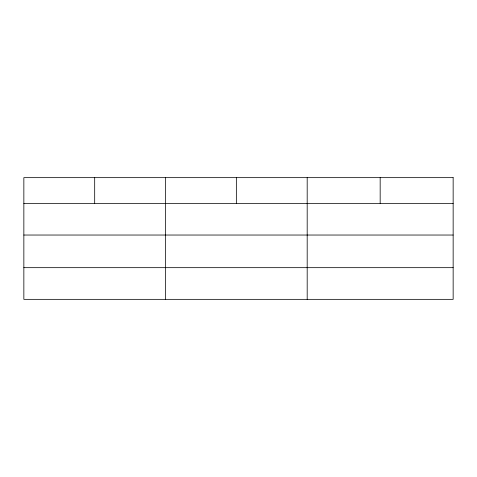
<?xml version="1.0" encoding="UTF-8"?>
<svg xmlns="http://www.w3.org/2000/svg" width="477" height="477" viewBox="0 0 477 477"><rect width="100%" height="100%" fill="white"/><g stroke="black" fill="none" stroke-linecap="round" stroke-linejoin="round"><path stroke-width="0.72" d="M23.85 203.363L453.15 203.363M23.85 235.036L453.15 235.036M23.85 267.669L453.15 267.669M380.169 177.653L380.169 203.363M307.188 177.653L307.188 299.347M236.353 177.653L236.353 203.363M165.519 177.653L165.519 299.347M94.684 177.653L94.684 203.363M453.15 177.653L23.85 177.653L23.85 299.347L453.15 299.347L453.15 177.653"/></g></svg>
